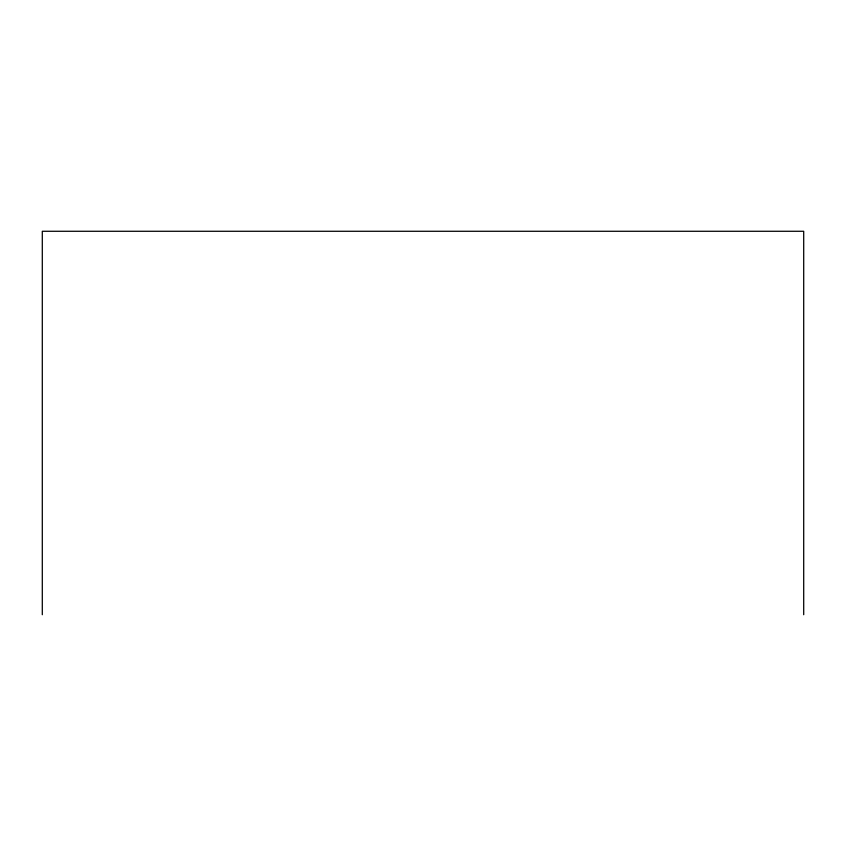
<?xml version="1.0" encoding="UTF-8"?>
<svg xmlns="http://www.w3.org/2000/svg" width="846" height="846" viewBox="0 0 846 846"><rect width="100%" height="100%" fill="white"/><g stroke="black" fill="none" stroke-linecap="round" stroke-linejoin="round"><path stroke-width="1.27" d="M803.7 614.725L803.7 231.275L42.3 231.275L42.3 614.725"/></g></svg>
